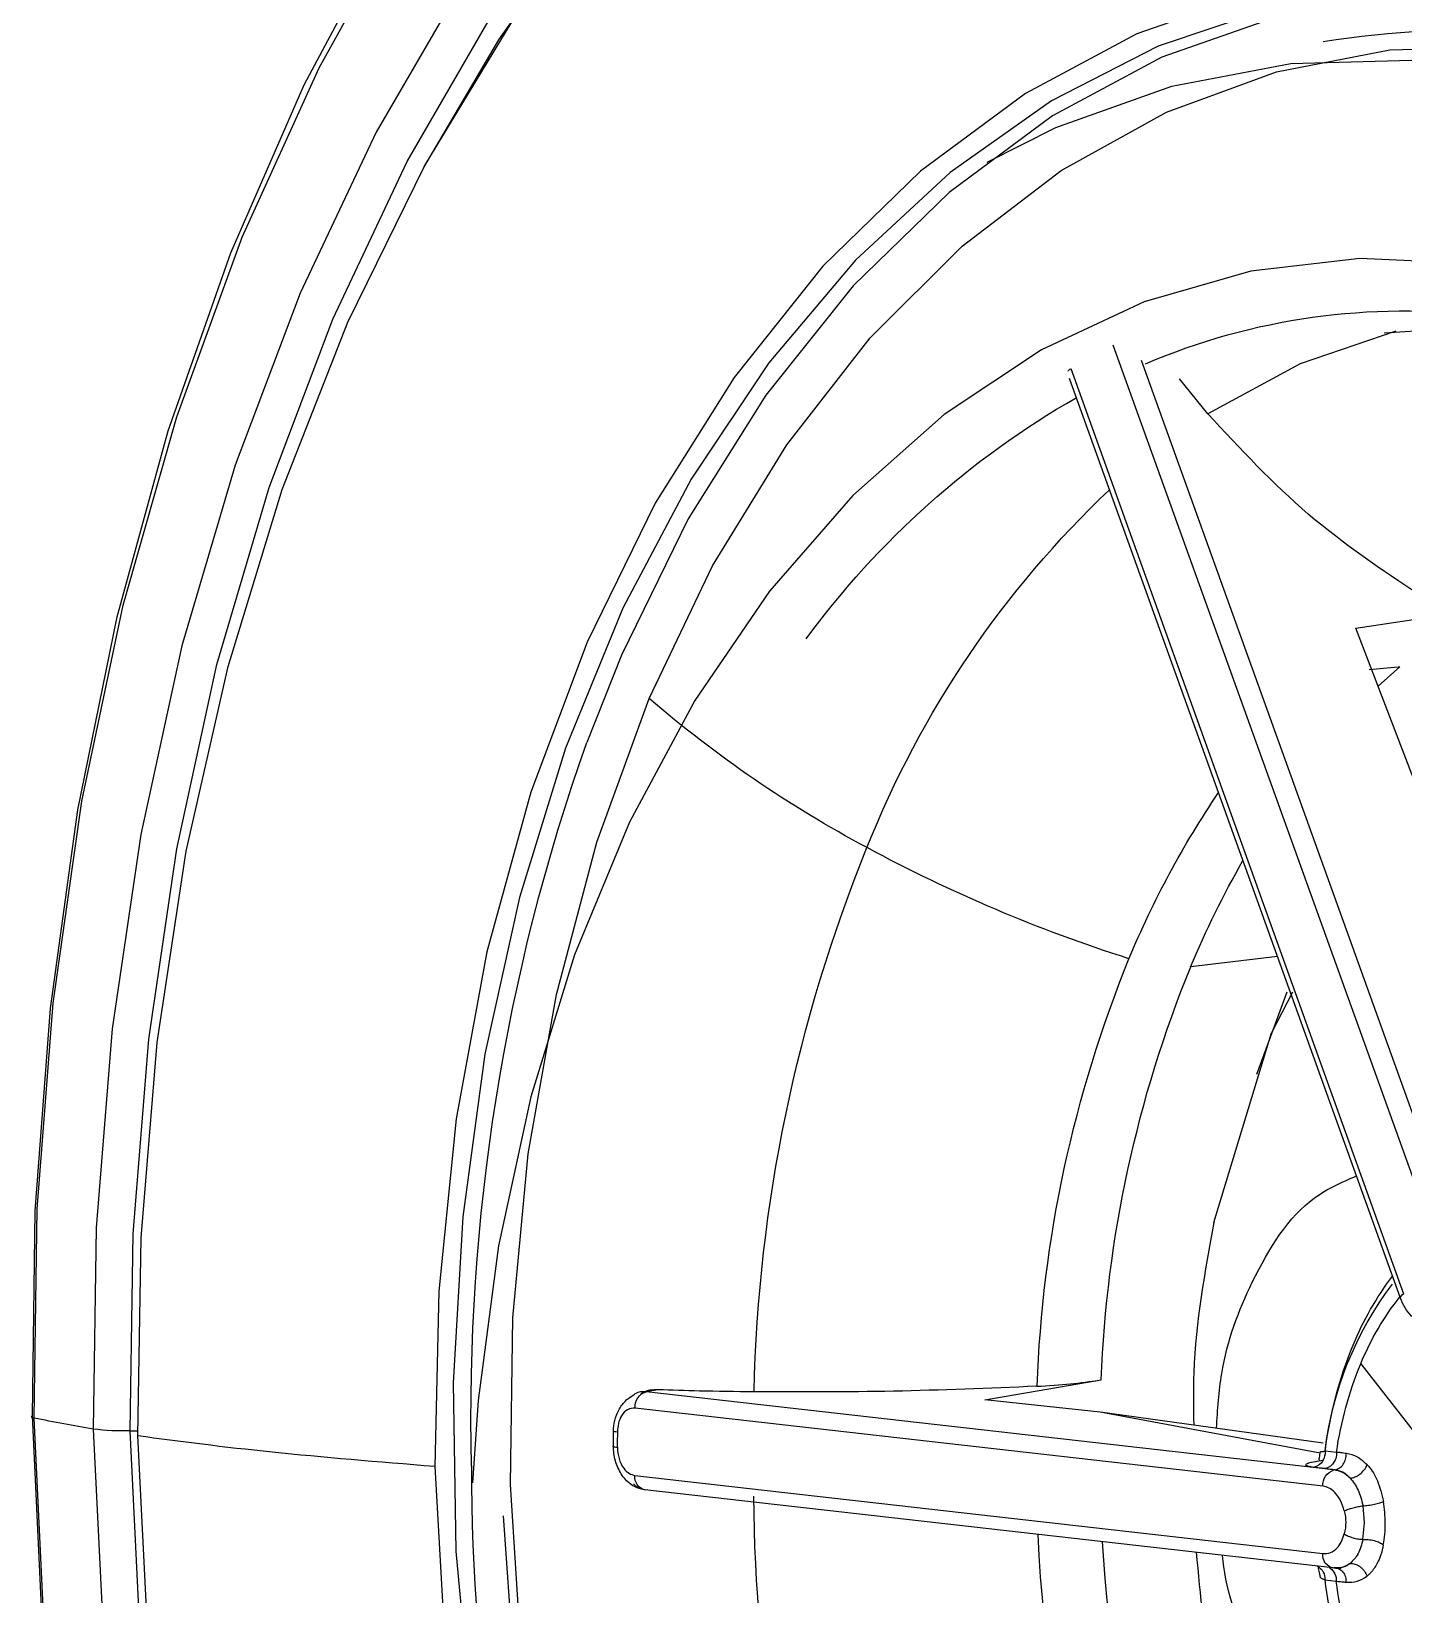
# Model space of a CAD drawing. Extents: x 0 to 84, y -21 to 126.
# Drawn here: x 69.333 to 70.385, y 41.255 to 42.454 of the extents above; entities that cross this region are included whole.
import ezdxf

# ---------------------------------------------------------------- set-up
doc = ezdxf.new("R2010")
doc.units = 0
doc.header["$MEASUREMENT"] = 0
doc.layers.add('1', color=4, linetype='Continuous')
doc.layers.add('DIM', color=3, linetype='Continuous')
doc.layers.add('GEOMETRY', color=3, linetype='Continuous', lineweight=25)

# ---------------------------------------------------------------- blocks, each defined once
blk = doc.blocks.new('3.5 MID JET')
at = {"layer": 'GEOMETRY'}
for p, q in [((0.5564, -1.4654), (0.5493, -1.3722)), ((0.4342, -1.4481), (0.5564, -1.4654)), ((0.52, -1.4391), (0.5091, -1.4587)), ((0.5202, -1.4404), (0.52, -1.4391)), ((0.5231, -1.4626), (0.5202, -1.4404)), ((0.0677, -1.4921), (0.793, -1.5799)), ((0.0656, -1.5083), (0.8094, -1.5983)), ((0.0477, -1.5467), (0.7919, -1.6368)), ((0.7991, -1.6341), (0.0506, -1.5436)), ((0.742, -1.5395), (0.7728, -1.5546)), ((0.0055, -1.5876), (-0.0738, -1.5503)), ((0.2398, -1.6158), (0.2961, -1.5791)), ((0.2681, -1.5978), (0.2953, -1.5748)), ((0.3242, -1.5802), (0.3314, -1.6468)), ((0.1363, -1.6731), (0.2681, -1.5977)), ((-0.1261, -1.616), (-0.114, -1.6119)), ((-0.114, -1.6119), (-0.101, -1.6102)), ((-0.0693, -1.6247), (-0.0692, -1.6258)), ((-0.0692, -1.6258), (0.1068, -2.1265)), ((-0.0565, -1.6209), (-0.0536, -1.6292)), ((-0.0473, -1.6292), (0.014, -1.7906)), ((-0.1444, -1.6384), (-0.1436, -1.6375)), ((-0.1427, -1.6416), (-0.1425, -1.6427)), ((-0.0795, -1.6367), (0.0965, -2.1374)), ((-0.0668, -1.6316), (-0.064, -1.6399)), ((-0.0597, -1.6381), (-0.06, -1.6326)), ((-0.0543, -1.6333), (0.014, -1.7906)), ((-0.1499, -1.6513), (-0.1528, -1.6431)), ((-0.1423, -1.6435), (0.0337, -2.1442)), ((0.0461, -2.1491), (-0.1299, -1.6484)), ((0.038, -1.7859), (0.0379, -1.7844)), ((0.0428, -1.8747), (0.038, -1.7859)), ((0.014, -1.7906), (0.0428, -1.8747)), ((0.1063, -2.1173), (0.1068, -2.1265)), ((0.1066, -2.1369), (0.1066, -2.136)), ((0.0715, -2.1602), (0.083, -2.1576)), ((0.0811, -2.2695), (0.081, -2.269))]:
    blk.add_line(p, q, dxfattribs=at)
at = {"layer": 'GEOMETRY', "color": 4, "flags": 128}
for points in [[(0.1917, -2.5881), (0.3473, -2.5502), (0.4987, -2.5031), (0.6447, -2.4471), (0.7842, -2.3827), (0.916, -2.3104), (1.0391, -2.2307), (1.1525, -2.1444), (1.2553, -2.0522), (1.3466, -1.9547), (1.4257, -1.8528), (1.492, -1.7472), (1.5449, -1.6389), (1.5841, -1.5286), (1.6091, -1.4174), (1.6198, -1.306), (1.6162, -1.1954)], [(-1.4313, -2.3641), (-1.3129, -2.4307), (-1.1852, -2.489), (-1.0493, -2.5386), (-0.9064, -2.579), (-0.7574, -2.6099), (-0.6038, -2.6311), (-0.4466, -2.6424), (-0.2872, -2.6437), (-0.1268, -2.6351), (0.0333, -2.6165), (0.1917, -2.5881)], [(1.055, -0.555), (1.156, -0.6291), (1.2457, -0.7101), (1.3234, -0.7972), (1.3884, -0.8898), (1.4401, -0.9871), (1.4782, -1.0881), (1.5023, -1.1922), (1.5121, -1.2982), (1.5077, -1.4055), (1.489, -1.513), (1.4562, -1.6198), (1.4096, -1.7251), (1.3496, -1.8278), (1.2767, -1.9272), (1.1914, -2.0225), (1.0947, -2.1127), (0.9872, -2.1971), (0.8698, -2.275), (0.7437, -2.3457), (0.6098, -2.4087), (0.4693, -2.4633), (0.3234, -2.5092), (0.1734, -2.5459)], [(1.0601, -2.0831), (1.1428, -2.0053), (1.2249, -1.9135), (1.2952, -1.8177), (1.3531, -1.7187), (1.398, -1.6173), (1.4296, -1.5143), (1.4476, -1.4107), (1.4519, -1.3074), (1.4424, -1.2051), (1.4192, -1.1049), (1.3825, -1.0075), (1.3326, -0.9138), (1.2699, -0.8246), (1.1951, -0.7406), (1.1086, -0.6625), (1.0113, -0.5911), (0.904, -0.5269), (0.7876, -0.4705), (0.6631, -0.4224), (0.5315, -0.3829), (0.4858, -0.3716)], [(0.1658, -2.5186), (0.3126, -2.4827), (0.4554, -2.4378), (0.5929, -2.3843), (0.7239, -2.3227), (0.8474, -2.2535), (0.9622, -2.1772), (1.0674, -2.0946), (1.1622, -2.0063), (1.2456, -1.9131), (1.3169, -1.8158), (1.3757, -1.7153), (1.4213, -1.6122), (1.4534, -1.5077), (1.4717, -1.4025), (1.476, -1.2975), (1.4664, -1.1937), (1.4428, -1.0919), (1.4055, -0.993), (1.3549, -0.8978), (1.2913, -0.8072), (1.2152, -0.7219), (1.1274, -0.6426), (1.108, -0.6271)], [(0.9678, -1.6613), (0.9818, -1.604), (0.9929, -1.5104), (0.9895, -1.4176), (0.9714, -1.3267), (0.9391, -1.2385), (0.8928, -1.1543), (0.8332, -1.075), (0.7608, -1.0016), (0.6766, -0.9348), (0.5815, -0.8755), (0.4766, -0.8243), (0.3633, -0.782), (0.2427, -0.7488), (0.1164, -0.7254), (-0.0143, -0.7118), (-0.1477, -0.7084), (-0.2823, -0.7151), (-0.4165, -0.7318), (-0.5488, -0.7584)], [(1.01, -1.2487), (1.029, -1.3354), (1.0341, -1.424), (1.0253, -1.5135), (1.0027, -1.6027), (0.9664, -1.6907), (0.917, -1.7763), (0.8551, -1.8587), (0.7813, -1.9368), (0.6965, -2.0097), (0.6017, -2.0765), (0.498, -2.1366), (0.3867, -2.1891), (0.269, -2.2335), (0.1464, -2.2692), (0.0202, -2.2958), (-0.1081, -2.313)], [(0.1938, -2.589), (0.3465, -2.5519), (0.4953, -2.506), (0.639, -2.4516), (0.7766, -2.3892), (0.907, -2.3191), (1.0292, -2.242), (1.1423, -2.1585), (1.2454, -2.0691), (1.3377, -1.9745), (1.4186, -1.8756), (1.4874, -1.7729), (1.5436, -1.6673), (1.5867, -1.5597), (1.6165, -1.4508), (1.6195, -1.4359)], [(0.087, -2.2971), (-0.0466, -2.3199), (-0.1815, -2.3325), (-0.3161, -2.3345), (-0.4487, -2.326), (-0.5776, -2.3071), (-0.7012, -2.2781), (-0.8179, -2.2392), (-0.9262, -2.1911), (-1.0249, -2.1342), (-1.1126, -2.0693), (-1.1883, -1.9973), (-1.251, -1.919), (-1.2999, -1.8354), (-1.3344, -1.7476)], [(0.1607, -2.5138), (0.3083, -2.4775), (0.4516, -2.432), (0.5895, -2.3776), (0.7205, -2.3148), (0.8435, -2.2441), (0.9574, -2.1663), (1.0613, -2.0821), (1.154, -1.9921), (1.2348, -1.8973), (1.2857, -1.8257)], [(-1.4185, -2.2241), (-1.3584, -2.2696), (-1.2519, -2.3376), (-1.1356, -2.3975), (-1.0105, -2.4489), (-0.8776, -2.4913), (-0.7383, -2.5242), (-0.5937, -2.5475), (-0.4452, -2.5608), (-0.2942, -2.5641), (-0.1419, -2.5573), (0.0101, -2.5405), (0.1607, -2.5138)]]:
    blk.add_lwpolyline(points, dxfattribs=at)
at = {"layer": 'GEOMETRY', "flags": 128}
for points in [[(0.1734, -2.5459), (0.0205, -2.5731), (-0.134, -2.5906), (-0.2887, -2.5983), (-0.4424, -2.596), (-0.5936, -2.5838), (-0.7412, -2.5618), (-0.8839, -2.5302), (-1.0204, -2.4893), (-1.1497, -2.4393), (-1.2705, -2.3808), (-1.3818, -2.3142), (-1.4828, -2.2401)], [(0.6245, -2.0056), (0.713, -1.9354), (0.7906, -1.8594), (0.8563, -1.7788), (0.9093, -1.6944), (0.9488, -1.6073), (0.9744, -1.5187), (0.9858, -1.4296), (0.9828, -1.3412), (0.9655, -1.2546), (0.9341, -1.1709), (0.8889, -1.091), (0.8306, -1.0161), (0.7599, -0.9471), (0.6776, -0.8848)], [(-1.4552, -2.2193), (-1.3564, -2.2918), (-1.2474, -2.357), (-1.1292, -2.4143), (-1.0027, -2.4632), (-0.8691, -2.5033), (-0.7294, -2.5342), (-0.585, -2.5557), (-0.4369, -2.5677), (-0.2865, -2.5699), (-0.1351, -2.5624), (0.0161, -2.5453), (0.1658, -2.5186)], [(1.0028, -1.2397), (1.0221, -1.3291), (1.0266, -1.4205), (1.0163, -1.5127), (0.9912, -1.6046), (0.9516, -1.6949), (0.8981, -1.7826), (0.8314, -1.8665), (0.7522, -1.9456), (0.6616, -2.0189), (0.6023, -2.0597)], [(1.0245, -1.2497), (1.0441, -1.3407), (1.0487, -1.4336), (1.0382, -1.5274), (1.0126, -1.6208), (0.9724, -1.7127), (0.918, -1.8019), (0.8501, -1.8872), (0.7696, -1.9677), (0.6774, -2.0423), (0.5748, -2.11), (0.463, -2.1701), (0.3434, -2.2217), (0.2175, -2.2642), (0.087, -2.2971)], [(0.8094, -1.3176), (0.8321, -1.3992), (0.8411, -1.4829), (0.8365, -1.5678), (0.8182, -1.6527), (0.7864, -1.7366), (0.7416, -1.8185), (0.6843, -1.8972), (0.6153, -1.9718), (0.5354, -2.0415), (0.4456, -2.1052), (0.3471, -2.1622), (0.2411, -2.2118), (0.1289, -2.2533), (0.0685, -2.2716)], [(0.7714, -1.3847), (0.7634, -1.4619), (0.742, -1.5395)], [(0.0477, -1.5467), (0.0478, -1.5467), (0.0485, -1.5465), (0.0492, -1.5459), (0.0499, -1.5449), (0.0506, -1.5436)], [(-0.1414, -1.6461), (-0.1418, -1.6456), (-0.1419, -1.6455)], [(-1.8667, -1.9332), (-1.8472, -1.9673), (-1.783, -2.0622), (-1.7064, -2.152), (-1.6181, -2.236), (-1.5188, -2.3136), (-1.4093, -2.3842), (-1.2903, -2.4472), (-1.1627, -2.5022), (-1.0276, -2.5488), (-0.886, -2.5865), (-0.7389, -2.6152), (-0.5875, -2.6345), (-0.4328, -2.6444), (-0.2762, -2.6448), (-0.1188, -2.6356), (0.0383, -2.6169), (0.1938, -2.589)], [(-0.9918, -2.0808), (-0.899, -2.1355), (-0.7969, -2.1821), (-0.6868, -2.2199), (-0.57, -2.2484), (-0.448, -2.2673), (-0.3224, -2.2763), (-0.1946, -2.2753), (-0.0665, -2.2644), (0.0606, -2.2436), (0.1849, -2.2133), (0.3049, -2.1738), (0.4192, -2.1255), (0.5261, -2.0693), (0.6245, -2.0056)], [(-1.0029, -2.0845), (-0.909, -2.14), (-0.8056, -2.1871), (-0.6941, -2.2254), (-0.5758, -2.2543), (-0.4522, -2.2734), (-0.325, -2.2825), (-0.1956, -2.2815), (-0.0658, -2.2705), (0.0384, -2.2542)], [(0.1658, -2.5186), (0.1648, -2.5141), (0.1645, -2.513)], [(0.1938, -2.589), (0.1937, -2.5896), (0.1935, -2.59), (0.1933, -2.5902), (0.1931, -2.5902), (0.1928, -2.5899), (0.1925, -2.5895), (0.1921, -2.5889), (0.1917, -2.5881)]]:
    blk.add_lwpolyline(points, dxfattribs=at)
at = {"layer": 'GEOMETRY'}
for centre, radius, start, end in [((0.3528, -1.429), 0.6488, 3.4939, 58.9171), ((0.2954, -1.4877), 0.5026, 349.7138, 20.122), ((-0.1421, -1.3813), 0.2632, 289.64, 320.0247), ((-0.1175, -1.413), 0.2136, 305.1781, 321.2405), ((-0.1152, -1.3971), 0.2361, 305.1843, 319.9927), ((-0.1598, -1.3542), 0.286, 291.1728, 305.3084), ((-0.1624, -1.3309), 0.3174, 290.1777, 305.268), ((-0.0913, -1.0546), 0.7276, 305.5147, 312.6688), ((-0.0664, -1.1083), 0.7154, 305.3878, 317.0044), ((-0.1831, -1.3301), 0.3229, 248.1065, 275.8936), ((-0.182, -1.3371), 0.3074, 248.5582, 275.4418), ((-0.102, -1.6623), 0.0373, 89.1913, 116.6442), ((-0.0812, -1.6249), 0.012, 277.9471, 355.301), ((-0.0549, -1.6328), 0.012, 97.5675, 174.2399), ((-0.052, -1.6411), 0.012, 97.5674, 174.2401), ((0.0391, -1.2344), 0.7698, 304.5658, 329.4346), ((-0.1495, -1.654), 0.0114, 48.4463, 106.9239), ((0.1375, -1.441), 0.6677, 319.1089, 343.1174), ((0.7914, -1.6313), 0.00815, 320.0837, 339.5418), ((-0.1466, -1.6619), 0.011, 42.0318, 107.4984), ((-0.1334, -1.6393), 0.00973, 200.7558, 290.8859), ((-0.2087, -0.8767), 0.9406, 285.1992, 305.0426), ((-0.2052, -0.9026), 0.9635, 284.9918, 305.0326), ((1.3424, -1.1065), 1.1537, 210.4708, 221.3196), ((-0.2521, -0.8038), 1.0212, 254.2631, 279.5088), ((-0.2017, -0.9005), 1.1814, 284.2038, 304.994), ((1.171, -1.2647), 0.9206, 220.9646, 233.5825), ((-0.2496, -0.8989), 1.1935, 243.223, 282.5775), ((-0.227, -0.7518), 1.5487, 281.4726, 302.3757), ((0.0949, -2.1255), 0.012, 277.9471, 355.3009), ((0.0426, -2.1397), 0.00998, 207.1137, 290.2407), ((-0.2662, -0.7458), 1.5627, 247.6111, 282.8378), ((0.371, -2.4758), 0.2097, 191.7817, 199.5259), ((1.1588, -2.1439), 1.0642, 202.1935, 204.672)]:
    blk.add_arc(centre, radius, start, end, dxfattribs=at)
at = {"layer": 'GEOMETRY', "color": 4}
blk.add_arc((-0.2494, -0.8603), 1.0142, 251.1293, 280.3681, dxfattribs=at)
at = {"layer": 'GEOMETRY'}
for points, knots in [([(0.7483, -1.2953), (0.7525, -1.3072), (0.7637, -1.3395), (0.7687, -1.3728), (0.7719, -1.3938)], [0, 0, 0, 0, 0.368583, 1, 1, 1, 1]), ([(0.5698, -1.4118), (0.5954, -1.436), (0.6466, -1.4843), (0.7102, -1.5211), (0.742, -1.5395)], [0, 0, 0, 0, 0.500491, 1, 1, 1, 1]), ([(0.0296, -1.539), (0.0305, -1.5398), (0.0334, -1.5423), (0.0397, -1.5452), (0.0451, -1.5462), (0.0478, -1.5467)], [0, 0, 0, 0, 0.203819, 0.605375, 1, 1, 1, 1]), ([(-0.018, -1.7064), (-0.0043, -1.7024), (0.0348, -1.6908), (0.0914, -1.653), (0.1383, -1.6055), (0.1445, -1.5707), (0.1467, -1.5587)], [0, 0, 0, 0, 0.157386, 0.451885, 0.811223, 1, 1, 1, 1]), ([(-0.1336, -1.6017), (-0.1312, -1.6007), (-0.1262, -1.5987), (-0.1153, -1.5956), (-0.1068, -1.5948), (-0.1012, -1.5942)], [0, 0, 0, 0, 0.252181, 0.501741, 1, 1, 1, 1]), ([(-0.101, -1.6102), (-0.1012, -1.6089), (-0.1016, -1.6061), (-0.1018, -1.6014), (-0.1017, -1.5971), (-0.1013, -1.5951), (-0.1012, -1.5942)], [0, 0, 0, 0, 0.240495, 0.499939, 0.759416, 1, 1, 1, 1]), ([(-0.0711, -1.6001), (-0.0715, -1.5999), (-0.0755, -1.5976), (-0.0848, -1.5944), (-0.0956, -1.5943), (-0.1012, -1.5942)], [0, 0, 0, 0, 0.0574324, 0.5071644, 1, 1, 1, 1]), ([(-0.1336, -1.6017), (-0.1345, -1.6021), (-0.1369, -1.6032), (-0.1394, -1.6045), (-0.1428, -1.6066), (-0.1475, -1.61), (-0.1515, -1.6144), (-0.1535, -1.6177), (-0.1541, -1.6188), (-0.1542, -1.6191), (-0.1543, -1.6193)], [0, 0, 0, 0, 0.0868743, 0.2454144, 0.2715165, 0.4933363, 0.8464113, 0.9487222, 0.9807914, 1, 1, 1, 1]), ([(-0.1261, -1.616), (-0.1264, -1.6147), (-0.127, -1.612), (-0.1289, -1.6076), (-0.1312, -1.6039), (-0.1329, -1.6024), (-0.1336, -1.6017)], [0, 0, 0, 0, 0.240564, 0.500068, 0.759534, 1, 1, 1, 1]), ([(-0.0781, -1.615), (-0.0782, -1.6138), (-0.0783, -1.6113), (-0.077, -1.607), (-0.0745, -1.603), (-0.0724, -1.6012), (-0.0714, -1.6003)], [0, 0, 0, 0, 0.2394331, 0.4981191, 0.7578512, 1, 1, 1, 1]), ([(-0.0714, -1.6003), (-0.0713, -1.6003), (-0.0712, -1.6002), (-0.0711, -1.6001), (-0.0711, -1.6001)], [0, 0, 0, 0, 0.561783, 1, 1, 1, 1]), ([(-0.0711, -1.6001), (-0.0684, -1.602), (-0.063, -1.6057), (-0.0604, -1.611), (-0.0591, -1.6137)], [0, 0, 0, 0, 0.499734, 1, 1, 1, 1]), ([(-0.1261, -1.616), (-0.1297, -1.6179), (-0.1368, -1.6216), (-0.1402, -1.6271), (-0.1419, -1.6297)], [0, 0, 0, 0, 0.502635, 1, 1, 1, 1]), ([(-0.1015, -1.6251), (-0.1014, -1.624), (-0.101, -1.622), (-0.1008, -1.618), (-0.1008, -1.6139), (-0.1009, -1.6114), (-0.101, -1.6102)], [0, 0, 0, 0, 0.25, 0.5, 0.75, 1, 1, 1, 1]), ([(-0.0781, -1.6151), (-0.0814, -1.6135), (-0.088, -1.6104), (-0.0966, -1.6103), (-0.101, -1.6102)], [0, 0, 0, 0, 0.497946, 1, 1, 1, 1]), ([(-0.0781, -1.615), (-0.0761, -1.6166), (-0.072, -1.6197), (-0.0701, -1.6238), (-0.0692, -1.6258)], [0, 0, 0, 0, 0.500163, 1, 1, 1, 1]), ([(-0.0693, -1.6247), (-0.0702, -1.6227), (-0.0721, -1.6188), (-0.0761, -1.6163), (-0.0781, -1.615)], [0, 0, 0, 0, 0.497544, 1, 1, 1, 1]), ([(-0.0693, -1.6247), (-0.0692, -1.6235), (-0.069, -1.6212), (-0.0668, -1.6178), (-0.0633, -1.6151), (-0.0604, -1.6141), (-0.0591, -1.6137)], [0, 0, 0, 0, 0.240868, 0.5, 0.759132, 1, 1, 1, 1]), ([(-0.0591, -1.6137), (-0.0586, -1.615), (-0.0577, -1.6174), (-0.0568, -1.6198), (-0.0565, -1.6209)], [0, 0, 0, 0, 0.559971, 1, 1, 1, 1]), ([(-0.1552, -1.6359), (-0.1559, -1.633), (-0.1572, -1.6274), (-0.1553, -1.622), (-0.1543, -1.6193)], [0, 0, 0, 0, 0.500266, 1, 1, 1, 1]), ([(-0.1419, -1.6297), (-0.1422, -1.6285), (-0.1427, -1.6267), (-0.1444, -1.6244), (-0.146, -1.6228), (-0.148, -1.6214), (-0.1507, -1.62), (-0.1529, -1.6195), (-0.1543, -1.6193)], [0, 0, 0, 0, 0.239694, 0.368513, 0.5, 0.631487, 0.760306, 1, 1, 1, 1]), ([(-0.1419, -1.6297), (-0.1427, -1.6316), (-0.1442, -1.6355), (-0.1432, -1.6395), (-0.1427, -1.6416)], [0, 0, 0, 0, 0.502456, 1, 1, 1, 1]), ([(-0.1425, -1.6427), (-0.143, -1.6406), (-0.144, -1.6363), (-0.1426, -1.6319), (-0.1419, -1.6297)], [0, 0, 0, 0, 0.499837, 1, 1, 1, 1]), ([(-0.1299, -1.6484), (-0.1303, -1.6464), (-0.131, -1.6425), (-0.1285, -1.6369), (-0.1244, -1.6323), (-0.1207, -1.6301), (-0.1188, -1.629)], [0, 0, 0, 0, 0.279495, 0.559752, 0.779301, 1, 1, 1, 1]), ([(-0.1015, -1.6251), (-0.0986, -1.6253), (-0.0929, -1.6257), (-0.0863, -1.6286), (-0.0816, -1.6324), (-0.0802, -1.6353), (-0.0795, -1.6367)], [0, 0, 0, 0, 0.279335, 0.557392, 0.776893, 1, 1, 1, 1]), ([(-0.0668, -1.6316), (-0.0673, -1.6303), (-0.0681, -1.6279), (-0.0689, -1.6257), (-0.0693, -1.6247)], [0, 0, 0, 0, 0.559996, 1, 1, 1, 1]), ([(-0.0531, -1.6326), (-0.0532, -1.6326), (-0.0532, -1.6326), (-0.0534, -1.6318), (-0.0536, -1.6302), (-0.0536, -1.6292)], [0, 0, 0, 0, 0.226073, 0.4767, 1, 1, 1, 1]), ([(-0.1427, -1.6416), (-0.1431, -1.6406), (-0.1439, -1.6385), (-0.1469, -1.6363), (-0.1509, -1.6352), (-0.1538, -1.6357), (-0.1552, -1.6359)], [0, 0, 0, 0, 0.2408679, 0.5, 0.7591321, 1, 1, 1, 1]), ([(-0.1528, -1.6431), (-0.1533, -1.6417), (-0.1541, -1.6393), (-0.1549, -1.6369), (-0.1552, -1.6359)], [0, 0, 0, 0, 0.56002, 1, 1, 1, 1]), ([(-0.064, -1.6399), (-0.0633, -1.6417), (-0.0619, -1.6453), (-0.0604, -1.6465), (-0.0595, -1.6443), (-0.0596, -1.6402), (-0.0597, -1.6381)], [0, 0, 0, 0, 0.255068, 0.505102, 0.752739, 1, 1, 1, 1]), ([(-0.0593, -1.635), (-0.0591, -1.6351), (-0.0587, -1.6353), (-0.0571, -1.6343), (-0.0547, -1.6333), (-0.0532, -1.6326)], [0, 0, 0, 0, 0.147555, 0.44952, 1, 1, 1, 1]), ([(-0.322, -1.6443), (-0.3178, -1.6499), (-0.306, -1.6657), (-0.267, -1.694), (-0.2044, -1.7178), (-0.1451, -1.7274), (-0.1171, -1.7239), (-0.1141, -1.7236)], [0, 0, 0, 0, 0.1102487, 0.308953, 0.6755106, 0.9662496, 1, 1, 1, 1]), ([(-0.1499, -1.6513), (-0.1493, -1.6523), (-0.1483, -1.6536), (-0.1475, -1.6543), (-0.1473, -1.6543), (-0.1472, -1.6543)], [0, 0, 0, 0, 0.544769, 0.805673, 1, 1, 1, 1]), ([(-0.1472, -1.6543), (-0.1455, -1.6542), (-0.1428, -1.654), (-0.1401, -1.6542), (-0.1395, -1.6539), (-0.1392, -1.6538)], [0, 0, 0, 0, 0.469706, 0.7426, 1, 1, 1, 1]), ([(-0.0118, -1.7227), (0.0014, -1.7199), (0.0534, -1.7086), (0.1009, -1.6882), (0.1363, -1.673)], [0, 0, 0, 0, 0.253789, 1, 1, 1, 1]), ([(-0.452, -1.7291), (-0.4472, -1.7306), (-0.4076, -1.7428), (-0.3246, -1.752), (-0.2131, -1.7564), (-0.1402, -1.7469), (-0.107, -1.7425)], [0, 0, 0, 0, 0.046422, 0.382157, 0.717893, 1, 1, 1, 1]), ([(0.0441, -1.8334), (0.0426, -1.8246), (0.0398, -1.8072), (0.0386, -1.793), (0.038, -1.7859)], [0, 0, 0, 0, 0.499405, 1, 1, 1, 1]), ([(0.0441, -1.8334), (0.0508, -1.8697), (0.0643, -1.9422), (0.0803, -2.0113), (0.0882, -2.0458)], [0, 0, 0, 0, 0.500491, 1, 1, 1, 1]), ([(0.0882, -2.0458), (0.0916, -2.0595), (0.0975, -2.084), (0.1036, -2.1071), (0.1063, -2.1173)], [0, 0, 0, 0, 0.560165, 1, 1, 1, 1]), ([(0.1063, -2.1173), (0.1071, -2.1213), (0.1082, -2.1261), (0.1062, -2.1304), (0.1059, -2.1311)], [0, 0, 0, 0, 0.840173, 1, 1, 1, 1]), ([(0.1068, -2.1265), (0.1076, -2.1293), (0.1085, -2.1329), (0.1065, -2.1363), (0.1061, -2.137)], [0, 0, 0, 0, 0.796726, 1, 1, 1, 1]), ([(0.04, -2.1515), (0.0396, -2.1512), (0.036, -2.1493), (0.0347, -2.1462), (0.0335, -2.1434)], [0, 0, 0, 0, 0.134252, 1, 1, 1, 1]), ([(0.0965, -2.1374), (0.0968, -2.1394), (0.0974, -2.1433), (0.0937, -2.1488), (0.0881, -2.1528), (0.0837, -2.1541), (0.0815, -2.1548)], [0, 0, 0, 0, 0.278443, 0.557745, 0.778799, 1, 1, 1, 1]), ([(0.0827, -2.1577), (0.0854, -2.1568), (0.0909, -2.1552), (0.098, -2.1502), (0.1037, -2.1439), (0.1056, -2.1391), (0.1066, -2.1367)], [0, 0, 0, 0, 0.243022, 0.490581, 0.743456, 1, 1, 1, 1]), ([(0.0351, -2.1463), (0.0357, -2.1478), (0.037, -2.1505), (0.0415, -2.1552), (0.0492, -2.1595), (0.0586, -2.1613), (0.0663, -2.1612), (0.07, -2.1605), (0.0719, -2.1602)], [0, 0, 0, 0, 0.133426, 0.262518, 0.512132, 0.755794, 0.877344, 1, 1, 1, 1]), ([(0.0702, -2.1574), (0.0672, -2.1578), (0.0613, -2.1586), (0.0537, -2.1567), (0.0484, -2.1533), (0.0468, -2.1505), (0.0461, -2.1491)], [0, 0, 0, 0, 0.278691, 0.558021, 0.778955, 1, 1, 1, 1]), ([(0.0815, -2.1548), (0.0794, -2.1553), (0.0756, -2.1562), (0.0718, -2.1571), (0.0702, -2.1574)], [0, 0, 0, 0, 0.560002, 1, 1, 1, 1]), ([(0.0716, -2.1602), (0.0714, -2.1601), (0.0711, -2.1599), (0.0705, -2.1582), (0.0702, -2.1574)], [0, 0, 0, 0, 0.512698, 1, 1, 1, 1]), ([(0.0815, -2.1548), (0.0818, -2.1556), (0.0824, -2.1573), (0.0828, -2.1575), (0.083, -2.1576)], [0, 0, 0, 0, 0.4852951, 1, 1, 1, 1]), ([(0.087, -2.2971), (0.1001, -2.3385), (0.1263, -2.4212), (0.1492, -2.483), (0.1607, -2.5138)], [0, 0, 0, 0, 0.5, 1, 1, 1, 1])]:
    blk.add_open_spline(points, degree=3, knots=knots, dxfattribs=at)
blk.add_open_spline([(-0.1188, -1.629), (-0.1196, -1.6282), (-0.1211, -1.6266), (-0.1233, -1.6232), (-0.1251, -1.6195), (-0.1258, -1.6171), (-0.1261, -1.616)], degree=3, dxfattribs=at)
blk = doc.blocks.new('PRODIGY')
at = {"layer": 'DIM', "xscale": -1, "rotation": 282.8865046255843}
blk.add_blockref('3.5 MID JET', (71.9011, 41.7803), dxfattribs=at)

msp = doc.modelspace()

# ---------------------------------------------------------------- block references
at = {"layer": '1'}
msp.add_blockref('PRODIGY', (0, 0), dxfattribs=at)

doc.saveas('drawing.dxf')
